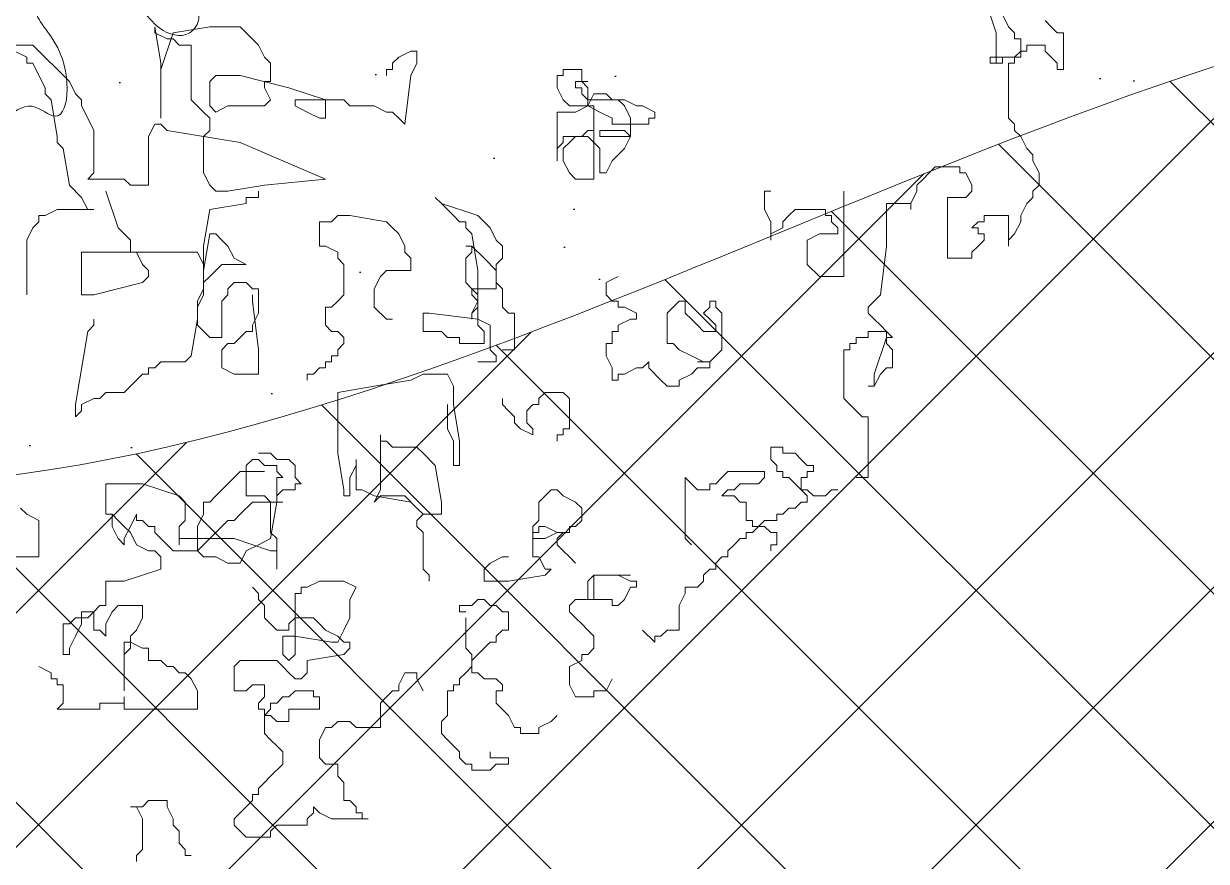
# Model space of a CAD drawing. Extents: x -95 to 325, y -1215 to -918.
# Drawn here: x 94.1 to 109.96, y -1091.14 to -1079.91 of the extents above; entities that cross this region are included whole.
import ezdxf

# ---------------------------------------------------------------- set-up
doc = ezdxf.new("R2010")
doc.units = 0
doc.layers.get('0').update_dxf_attribs({"linetype": 'CONTINUOUS'})
for name, color, linetype in [('尺寸标注', 7, 'CONTINUOUS'), ('福建茶', 76, 'CONTINUOUS'), ('马尼拉草', 80, 'CONTINUOUS')]:
    doc.layers.add(name, color=color, linetype=linetype)

# ---------------------------------------------------------------- blocks, each defined once
blk = doc.blocks.new('tulia')
at = {"color": 3, "lineweight": 0}
for p, q in [((200.592, 276.219), (200.592, 276.279)), ((200.055, 276.219), (200.114, 276.219)), ((200.114, 276.219), (200.114, 276.159)), ((200.114, 276.159), (200.174, 276.1)), ((200.532, 276.159), (200.592, 276.219)), ((200.532, 275.861), (200.532, 276.159)), ((199.278, 275.98), (199.278, 276.04)), ((199.278, 276.04), (199.517, 276.04)), ((199.517, 276.04), (199.577, 275.98)), ((200.174, 276.1), (200.174, 275.98)), ((198.92, 275.861), (198.92, 275.921)), ((198.92, 275.921), (199.218, 275.921)), ((199.218, 275.921), (199.278, 275.98)), ((199.577, 275.98), (199.637, 275.921)), ((199.637, 275.921), (199.637, 275.861)), ((200.174, 275.98), (200.234, 275.921)), ((200.234, 275.921), (200.234, 275.861)), ((198.382, 275.861), (198.323, 275.861)), ((198.323, 275.861), (198.681, 275.861)), ((198.382, 275.801), (198.382, 275.861)), ((198.442, 275.801), (198.382, 275.801)), ((198.442, 275.742), (198.442, 275.801)), ((198.681, 275.861), (198.8, 275.801)), ((198.8, 275.801), (198.86, 275.742)), ((198.86, 275.801), (198.92, 275.861)), ((198.86, 275.742), (198.86, 275.801)), ((199.577, 275.801), (199.517, 275.742)), ((199.637, 275.861), (199.577, 275.801)), ((200.234, 275.861), (200.293, 275.742)), ((200.592, 275.742), (200.532, 275.861)), ((198.502, 275.682), (198.442, 275.742)), ((198.562, 275.682), (198.502, 275.682)), ((198.562, 275.503), (198.562, 275.682)), ((199.517, 275.742), (199.457, 275.682)), ((199.457, 275.682), (199.457, 275.622)), ((200.293, 275.742), (200.293, 275.682)), ((200.293, 275.682), (200.473, 275.682)), ((200.473, 275.682), (200.532, 275.742)), ((200.532, 275.742), (200.652, 275.742)), ((200.652, 275.742), (200.592, 275.742)), ((199.398, 275.563), (199.338, 275.503)), ((199.457, 275.622), (199.398, 275.622)), ((199.398, 275.622), (199.398, 275.563)), ((198.621, 275.443), (198.562, 275.503)), ((199.338, 275.503), (199.278, 275.443)), ((197.128, 275.384), (197.068, 275.324)), ((197.307, 275.384), (197.128, 275.384)), ((197.307, 275.324), (197.307, 275.384)), ((198.621, 275.324), (198.621, 275.443)), ((199.278, 275.443), (199.159, 275.324)), ((197.068, 275.324), (196.949, 275.324)), ((196.949, 275.324), (196.949, 275.264)), ((196.949, 275.264), (197.128, 275.264)), ((197.128, 275.264), (197.128, 275.205)), ((197.367, 275.324), (197.307, 275.324)), ((197.427, 275.264), (197.367, 275.324)), ((197.427, 275.205), (197.427, 275.264)), ((198.741, 275.324), (198.621, 275.324)), ((198.8, 275.264), (198.741, 275.324)), ((198.8, 275.085), (198.8, 275.264)), ((199.159, 275.324), (199.159, 275.205)), ((197.487, 275.145), (197.427, 275.205)), ((197.546, 275.085), (197.487, 275.145)), ((199.159, 275.205), (199.218, 275.145)), ((199.218, 275.145), (199.278, 275.085)), ((196.65, 274.966), (196.65, 275.026)), ((196.65, 275.026), (196.83, 275.026)), ((196.83, 275.026), (196.83, 274.966)), ((197.606, 275.026), (197.546, 275.085)), ((197.606, 274.906), (197.606, 275.026)), ((198.741, 274.966), (198.8, 275.085)), ((199.278, 275.085), (199.338, 275.026)), ((199.338, 275.026), (199.338, 274.847)), ((196.471, 274.847), (196.531, 274.906)), ((196.531, 274.906), (196.65, 274.966)), ((196.83, 274.966), (196.889, 274.966)), ((196.889, 274.966), (196.949, 274.847)), ((197.546, 274.847), (197.606, 274.906)), ((198.203, 274.727), (198.203, 274.966)), ((198.203, 274.966), (198.442, 274.966)), ((198.442, 274.966), (198.502, 274.906)), ((198.502, 274.906), (198.621, 274.906)), ((198.621, 274.906), (198.681, 274.966)), ((198.681, 274.966), (198.741, 274.966)), ((199.099, 274.787), (199.099, 274.906)), ((199.099, 274.906), (199.218, 274.906)), ((199.218, 274.906), (199.278, 274.847)), ((196.949, 274.847), (197.068, 274.727)), ((197.546, 274.608), (197.546, 274.847)), ((198.8, 274.667), (198.8, 274.787)), ((198.8, 274.787), (199.099, 274.787)), ((199.338, 274.847), (199.278, 274.787)), ((199.278, 274.847), (199.338, 274.847)), ((199.278, 274.787), (199.278, 274.727)), ((199.338, 274.847), (199.338, 274.787)), ((199.338, 274.787), (199.398, 274.787)), ((199.398, 274.787), (199.398, 274.727)), ((200.712, 274.787), (199.995, 274.787)), ((199.995, 274.787), (199.995, 274.608)), ((200.712, 274.667), (200.712, 274.787)), ((201.368, 274.787), (200.95, 274.787)), ((200.95, 274.787), (200.95, 274.727)), ((201.309, 274.727), (201.368, 274.787)), ((196.113, 274.608), (196.113, 274.667)), ((196.113, 274.667), (196.292, 274.667)), ((196.292, 274.667), (196.352, 274.548)), ((197.068, 274.727), (197.068, 274.608)), ((198.084, 274.608), (198.143, 274.667)), ((198.143, 274.667), (198.203, 274.727)), ((198.86, 274.667), (198.8, 274.667)), ((198.86, 274.608), (198.86, 274.667)), ((199.099, 274.667), (199.039, 274.608)), ((199.159, 274.667), (199.099, 274.667)), ((199.218, 274.727), (199.159, 274.667)), ((199.278, 274.727), (199.218, 274.727)), ((199.398, 274.727), (199.338, 274.667)), ((199.338, 274.667), (199.338, 274.548)), ((200.95, 274.727), (200.712, 274.727)), ((200.712, 274.727), (200.712, 274.667)), ((201.309, 274.548), (201.309, 274.727)), ((195.934, 274.488), (195.993, 274.608)), ((195.993, 274.608), (196.113, 274.608)), ((196.352, 274.548), (196.352, 274.369)), ((197.068, 274.608), (197.009, 274.608)), ((197.009, 274.608), (197.009, 274.548)), ((197.009, 274.548), (197.068, 274.488)), ((197.427, 274.488), (197.427, 274.548)), ((197.427, 274.548), (197.487, 274.548)), ((197.487, 274.548), (197.487, 274.608)), ((197.487, 274.608), (197.546, 274.608)), ((197.785, 274.608), (197.845, 274.488)), ((197.964, 274.429), (198.024, 274.548)), ((198.024, 274.548), (198.024, 274.608)), ((198.024, 274.608), (198.084, 274.608)), ((199.039, 274.608), (198.86, 274.608)), ((199.338, 274.548), (199.457, 274.548)), ((199.457, 274.548), (199.517, 274.608)), ((199.517, 274.608), (199.637, 274.608)), ((199.637, 274.608), (199.637, 274.369)), ((199.995, 274.608), (200.055, 274.488)), ((200.712, 274.13), (200.712, 274.608)), ((200.712, 274.608), (200.712, 274.25)), ((201.368, 274.548), (201.309, 274.548)), ((201.368, 274.488), (201.368, 274.548)), ((197.068, 274.488), (197.188, 274.488)), ((197.188, 274.488), (197.248, 274.429)), ((197.248, 274.429), (197.307, 274.429)), ((197.307, 274.429), (197.307, 274.25)), ((197.307, 274.369), (197.367, 274.429)), ((197.367, 274.429), (197.427, 274.488)), ((197.845, 274.488), (197.845, 274.429)), ((197.845, 274.429), (197.964, 274.429)), ((198.98, 274.488), (198.92, 274.429)), ((198.92, 274.429), (198.92, 274.309)), ((199.039, 274.488), (198.98, 274.488)), ((199.099, 274.429), (199.039, 274.488)), ((199.159, 274.369), (199.099, 274.429)), ((200.055, 274.488), (200.114, 274.429)), ((200.114, 274.429), (200.174, 274.429)), ((200.174, 274.429), (200.234, 274.369)), ((201.428, 274.488), (201.368, 274.488)), ((201.428, 274.429), (201.428, 274.488)), ((201.548, 274.369), (201.428, 274.429)), ((196.352, 274.369), (196.232, 274.309)), ((196.232, 274.309), (196.232, 274.25)), ((197.248, 274.25), (197.307, 274.309)), ((197.307, 274.309), (197.307, 274.369)), ((198.92, 274.309), (198.562, 274.25)), ((199.039, 274.25), (199.099, 274.309)), ((199.099, 274.309), (199.159, 274.25)), ((199.218, 274.309), (199.159, 274.369)), ((199.577, 274.309), (199.218, 274.309)), ((199.637, 274.369), (199.577, 274.309)), ((200.234, 274.369), (200.293, 274.369)), ((200.293, 274.369), (200.353, 274.309)), ((200.353, 274.309), (200.473, 274.309)), ((200.473, 274.309), (200.473, 274.19)), ((196.173, 274.25), (196.113, 274.19)), ((196.113, 274.19), (196.113, 274.071)), ((196.232, 274.25), (196.173, 274.25)), ((197.128, 274.13), (197.188, 274.19)), ((197.188, 274.19), (197.248, 274.25)), ((197.307, 274.25), (197.367, 274.19)), ((197.367, 274.19), (197.367, 273.892)), ((198.562, 274.25), (198.502, 274.19)), ((198.502, 274.19), (198.502, 274.13)), ((199.039, 273.892), (199.039, 274.25)), ((199.159, 274.25), (199.159, 274.071)), ((200.473, 274.19), (200.532, 274.19)), ((200.532, 274.19), (200.652, 274.13)), ((200.712, 274.25), (200.652, 274.19)), ((200.652, 274.19), (200.652, 274.071)), ((201.189, 274.071), (201.249, 274.19)), ((201.249, 274.19), (201.249, 274.25)), ((201.249, 274.25), (201.309, 274.25)), ((201.309, 274.25), (201.309, 273.951)), ((195.396, 274.011), (195.456, 274.071)), ((195.456, 274.071), (195.516, 274.071)), ((195.516, 274.071), (195.516, 274.13)), ((195.516, 274.13), (195.635, 274.011)), ((196.113, 274.071), (196.173, 274.011)), ((197.009, 274.011), (197.068, 274.071)), ((197.068, 274.071), (197.068, 274.13)), ((197.068, 274.13), (197.128, 274.13)), ((198.502, 274.13), (198.562, 274.13)), ((198.562, 274.13), (198.621, 274.071)), ((198.621, 274.13), (198.562, 274.011)), ((198.681, 274.13), (198.621, 274.13)), ((198.621, 274.071), (198.741, 274.011)), ((199.039, 274.071), (198.681, 274.13)), ((199.159, 274.071), (199.039, 274.071)), ((200.652, 274.071), (200.592, 274.011)), ((200.652, 274.13), (200.712, 274.13)), ((200.891, 273.951), (200.891, 274.071)), ((200.891, 274.071), (200.95, 274.011)), ((201.13, 273.951), (201.189, 274.071)), ((195.277, 273.772), (195.277, 274.011)), ((195.277, 274.011), (195.396, 274.011)), ((196.173, 274.011), (196.232, 273.951)), ((196.232, 273.951), (196.292, 273.892)), ((196.949, 273.832), (196.949, 274.011)), ((196.949, 274.011), (197.009, 274.011)), ((198.562, 274.011), (198.502, 273.892)), ((198.741, 274.011), (198.8, 273.951)), ((198.8, 273.951), (198.86, 273.892)), ((199.039, 273.892), (199.099, 273.951)), ((199.099, 273.951), (199.099, 274.011)), ((199.099, 274.011), (199.218, 274.011)), ((199.218, 274.011), (199.338, 273.892)), ((200.592, 274.011), (200.532, 273.892)), ((200.831, 273.832), (200.891, 273.951)), ((200.95, 274.011), (201.01, 274.011)), ((201.01, 274.011), (201.01, 273.832)), ((201.13, 273.832), (201.13, 273.951)), ((201.249, 273.951), (201.189, 273.892)), ((201.309, 273.951), (201.249, 273.951)), ((196.292, 273.892), (196.352, 273.832)), ((196.352, 273.832), (196.352, 273.772)), ((197.009, 273.832), (196.949, 273.832)), ((197.068, 273.772), (197.009, 273.832)), ((197.367, 273.832), (197.427, 273.832)), ((197.427, 273.832), (197.427, 273.772)), ((198.502, 273.892), (198.502, 273.713)), ((198.86, 273.892), (199.039, 273.892)), ((199.039, 273.653), (199.039, 273.892)), ((199.338, 273.892), (199.338, 273.772)), ((200.532, 273.892), (200.532, 273.772)), ((200.771, 273.772), (200.831, 273.832)), ((201.01, 273.832), (200.95, 273.772)), ((201.07, 273.892), (201.01, 273.832)), ((201.01, 273.832), (201.13, 273.832)), ((201.189, 273.892), (201.07, 273.892)), ((195.217, 273.653), (195.277, 273.772)), ((195.814, 273.713), (195.755, 273.593)), ((195.874, 273.772), (195.814, 273.713)), ((195.934, 273.772), (195.874, 273.772)), ((195.934, 273.713), (195.934, 273.772)), ((196.292, 273.713), (195.934, 273.713)), ((196.113, 273.474), (196.113, 273.713)), ((196.113, 273.713), (196.173, 273.713)), ((196.173, 273.713), (196.173, 273.534)), ((196.352, 273.772), (196.292, 273.713)), ((197.128, 273.772), (197.068, 273.772)), ((197.188, 273.713), (197.128, 273.772)), ((197.248, 273.713), (197.188, 273.713)), ((197.307, 273.772), (197.248, 273.713)), ((197.427, 273.772), (197.307, 273.772)), ((198.502, 273.713), (198.442, 273.593)), ((199.338, 273.772), (199.398, 273.713)), ((199.398, 273.713), (199.398, 273.653)), ((200.532, 273.772), (200.771, 273.772)), ((200.95, 273.772), (200.891, 273.772)), ((200.891, 273.772), (200.891, 273.534)), ((195.038, 273.534), (195.098, 273.593)), ((195.098, 273.593), (195.217, 273.593)), ((195.217, 273.593), (195.217, 273.653)), ((195.755, 273.593), (195.695, 273.593)), ((195.695, 273.593), (195.695, 273.534)), ((198.442, 273.593), (198.562, 273.534)), ((198.8, 273.534), (198.92, 273.593)), ((198.92, 273.593), (198.98, 273.593)), ((198.98, 273.593), (198.98, 273.653)), ((198.98, 273.653), (199.039, 273.653)), ((199.398, 273.653), (199.457, 273.593)), ((195.038, 273.474), (195.038, 273.534)), ((195.695, 273.534), (195.755, 273.534)), ((195.755, 273.534), (195.874, 273.474)), ((196.173, 273.534), (196.113, 273.474)), ((196.591, 273.474), (196.949, 273.534)), ((196.949, 273.534), (197.188, 273.534)), ((197.188, 273.534), (197.188, 273.414)), ((197.725, 273.534), (197.725, 273.474)), ((198.562, 273.534), (198.8, 273.534)), ((200.712, 273.534), (200.353, 273.414)), ((200.891, 273.534), (200.712, 273.534)), ((194.919, 273.355), (194.919, 273.414)), ((194.919, 273.414), (194.978, 273.414)), ((194.978, 273.414), (195.038, 273.474)), ((196.113, 273.474), (195.755, 273.474)), ((195.874, 273.474), (196.113, 273.474)), ((196.531, 273.414), (196.591, 273.474)), ((196.591, 273.414), (196.531, 273.414)), ((196.65, 273.295), (196.591, 273.414)), ((197.188, 273.414), (197.128, 273.355)), ((197.725, 273.474), (197.785, 273.414)), ((197.785, 273.414), (197.785, 273.056)), ((199.218, 273.235), (199.218, 273.414)), ((199.218, 273.414), (199.218, 273.116)), ((200.353, 273.414), (200.353, 273.295)), ((194.799, 273.235), (194.799, 273.295)), ((194.799, 273.295), (194.859, 273.295)), ((194.859, 273.295), (194.919, 273.355)), ((196.292, 273.355), (196.352, 273.295)), ((196.352, 273.295), (196.412, 273.235)), ((196.71, 273.295), (196.65, 273.295)), ((196.71, 273.056), (196.71, 273.295)), ((197.009, 273.295), (196.949, 273.295)), ((197.128, 273.355), (197.009, 273.295)), ((199.577, 273.355), (199.517, 273.235)), ((199.696, 273.355), (199.577, 273.355)), ((199.816, 273.295), (199.696, 273.355)), ((199.935, 273.295), (199.816, 273.295)), ((199.995, 273.235), (199.935, 273.295)), ((200.353, 273.295), (200.413, 273.235)), ((202.264, 273.295), (201.548, 273.295)), ((201.548, 273.295), (201.548, 272.937)), ((194.381, 273.176), (194.321, 273.176)), ((194.321, 273.176), (194.321, 273.056)), ((194.381, 273.235), (194.381, 273.176)), ((194.68, 273.116), (194.739, 273.176)), ((194.739, 273.176), (194.799, 273.235)), ((195.217, 273.116), (195.157, 273.176)), ((196.412, 273.235), (196.471, 273.176)), ((196.471, 273.176), (196.471, 273.116)), ((199.278, 273.235), (199.218, 273.235)), ((199.637, 273.116), (199.278, 273.235)), ((199.398, 273.176), (199.278, 273.116)), ((199.517, 273.235), (199.398, 273.176)), ((199.875, 273.116), (199.935, 273.176)), ((199.935, 273.176), (199.995, 273.235)), ((199.995, 272.997), (199.995, 273.235)), ((199.995, 273.235), (200.234, 273.235)), ((200.174, 272.997), (200.174, 273.176)), ((200.174, 273.176), (200.174, 273.116)), ((200.234, 273.235), (200.293, 273.176)), ((200.293, 273.176), (200.353, 273.116)), ((200.413, 273.235), (200.473, 273.235)), ((200.473, 273.235), (200.592, 273.176)), ((200.592, 273.176), (200.652, 273.056)), ((200.712, 273.116), (200.712, 273.176)), ((200.712, 273.176), (200.771, 273.116)), ((194.321, 273.056), (194.381, 273.056)), ((194.381, 273.056), (194.441, 272.997)), ((194.5, 272.997), (194.56, 273.056)), ((194.56, 273.056), (194.62, 273.056)), ((194.62, 273.056), (194.62, 273.116)), ((194.62, 273.116), (194.68, 273.116)), ((195.217, 272.519), (195.217, 273.116)), ((196.412, 273.056), (196.352, 273.056)), ((196.352, 273.056), (196.352, 272.997)), ((196.471, 273.116), (196.412, 273.056)), ((196.471, 273.056), (196.412, 273.056)), ((196.412, 273.056), (196.471, 273.056)), ((196.591, 273.116), (196.471, 273.056)), ((196.471, 273.056), (196.591, 272.997)), ((196.71, 273.116), (196.591, 273.116)), ((196.65, 272.997), (196.65, 273.056)), ((196.65, 273.056), (196.71, 273.056)), ((196.71, 272.997), (196.71, 273.116)), ((197.785, 273.056), (197.845, 272.997)), ((199.218, 273.116), (199.278, 273.056)), ((199.278, 273.116), (199.218, 272.758)), ((199.278, 273.056), (199.278, 272.758)), ((200.174, 273.116), (199.637, 273.116)), ((199.756, 272.997), (199.816, 273.056)), ((199.816, 273.056), (199.875, 273.116)), ((200.353, 273.116), (200.413, 273.056)), ((200.413, 273.056), (200.413, 272.997)), ((200.652, 272.997), (200.712, 273.116)), ((200.652, 273.056), (200.712, 272.997)), ((200.771, 273.116), (200.831, 272.997)), ((194.321, 272.877), (194.321, 272.937)), ((194.321, 272.937), (194.441, 272.937)), ((194.441, 272.937), (194.5, 272.997)), ((194.441, 272.997), (194.56, 272.997)), ((194.56, 272.997), (194.56, 272.937)), ((194.56, 272.937), (194.62, 272.937)), ((194.62, 272.937), (194.62, 272.758)), ((196.292, 272.997), (196.232, 272.937)), ((196.232, 272.937), (196.232, 272.818)), ((196.352, 272.997), (196.292, 272.997)), ((196.591, 272.997), (196.65, 272.997)), ((196.65, 272.937), (196.71, 272.997)), ((196.65, 272.758), (196.65, 272.937)), ((197.845, 272.937), (197.785, 272.877)), ((197.845, 272.997), (197.845, 272.937)), ((199.577, 272.877), (199.637, 272.937)), ((199.637, 272.937), (199.696, 272.937)), ((199.696, 272.937), (199.756, 272.997)), ((199.935, 272.877), (199.995, 272.997)), ((200.114, 272.937), (200.174, 272.997)), ((200.114, 272.758), (200.114, 272.937)), ((200.413, 272.997), (200.473, 272.997)), ((200.473, 272.997), (200.532, 272.937)), ((200.532, 272.937), (200.592, 272.937)), ((200.592, 272.877), (200.652, 272.997)), ((200.592, 272.937), (200.592, 272.877)), ((200.712, 272.997), (200.771, 272.937)), ((200.771, 272.937), (200.831, 272.877)), ((200.831, 272.997), (200.831, 272.877)), ((201.548, 272.937), (201.667, 272.877)), ((194.082, 272.758), (194.142, 272.818)), ((194.142, 272.818), (194.202, 272.818)), ((194.202, 272.818), (194.262, 272.877)), ((194.262, 272.877), (194.321, 272.877)), ((196.232, 272.818), (196.292, 272.758)), ((197.785, 272.877), (197.606, 272.877)), ((197.606, 272.877), (197.606, 272.758)), ((197.845, 272.818), (197.785, 272.877)), ((197.785, 272.877), (197.845, 272.818)), ((197.964, 272.698), (197.845, 272.818)), ((197.845, 272.818), (197.905, 272.758)), ((199.457, 272.758), (199.577, 272.877)), ((199.935, 272.758), (199.935, 272.877)), ((200.831, 272.877), (200.891, 272.877)), ((200.891, 272.877), (200.891, 272.579)), ((201.667, 272.877), (201.727, 272.818)), ((193.784, 272.638), (193.844, 272.698)), ((193.844, 272.698), (193.963, 272.698)), ((193.963, 272.698), (194.023, 272.638)), ((194.023, 272.698), (194.023, 272.758)), ((194.023, 272.758), (194.082, 272.758)), ((194.082, 272.638), (194.023, 272.698)), ((194.62, 272.758), (194.68, 272.758)), ((194.68, 272.758), (194.739, 272.698)), ((194.739, 272.698), (194.859, 272.698)), ((194.859, 272.698), (194.799, 272.638)), ((196.292, 272.758), (196.412, 272.698)), ((196.412, 272.698), (196.471, 272.638)), ((196.531, 272.638), (196.591, 272.698)), ((196.591, 272.698), (196.65, 272.758)), ((197.606, 272.758), (197.666, 272.4)), ((197.905, 272.758), (198.263, 272.698)), ((198.203, 272.698), (197.964, 272.698)), ((198.203, 272.638), (198.263, 272.758)), ((198.263, 272.758), (198.203, 272.698)), ((198.263, 272.698), (198.382, 272.638)), ((198.502, 272.519), (198.502, 272.698)), ((198.502, 272.698), (198.562, 272.698)), ((198.562, 272.698), (198.562, 272.638)), ((199.218, 272.758), (199.159, 272.758)), ((199.159, 272.758), (199.457, 272.758)), ((199.218, 272.698), (199.159, 272.638)), ((199.218, 272.519), (199.218, 272.758)), ((199.218, 272.758), (199.218, 272.698)), ((199.278, 272.758), (199.338, 272.698)), ((199.338, 272.698), (199.517, 272.698)), ((199.517, 272.698), (199.517, 272.4)), ((199.696, 272.579), (199.816, 272.698)), ((199.816, 272.698), (199.875, 272.758)), ((199.875, 272.758), (199.935, 272.758)), ((200.174, 272.698), (200.114, 272.758)), ((200.532, 272.579), (200.174, 272.698)), ((193.724, 272.638), (193.784, 272.638)), ((194.023, 272.638), (194.082, 272.638)), ((194.082, 272.638), (194.082, 272.519)), ((194.142, 272.579), (194.082, 272.638)), ((194.202, 272.519), (194.142, 272.579)), ((194.5, 272.579), (194.441, 272.519)), ((194.68, 272.579), (194.5, 272.579)), ((194.739, 272.638), (194.68, 272.579)), ((194.799, 272.638), (194.739, 272.638)), ((194.859, 272.519), (194.919, 272.579)), ((194.919, 272.579), (194.978, 272.579)), ((194.978, 272.579), (194.978, 272.638)), ((194.978, 272.638), (195.098, 272.638)), ((195.098, 272.638), (195.157, 272.579)), ((195.157, 272.579), (195.217, 272.519)), ((196.471, 272.638), (196.531, 272.638)), ((198.203, 272.101), (198.203, 272.638)), ((198.382, 272.638), (198.442, 272.638)), ((198.442, 272.638), (198.442, 272.34)), ((198.562, 272.638), (198.621, 272.28)), ((199.039, 272.579), (198.98, 272.579)), ((198.98, 272.579), (199.039, 272.519)), ((199.159, 272.638), (199.039, 272.638)), ((199.039, 272.638), (199.039, 272.579)), ((199.577, 272.459), (199.696, 272.579)), ((200.891, 272.579), (200.532, 272.579)), ((193.545, 272.519), (193.425, 272.519)), ((193.425, 272.519), (193.425, 271.922)), ((194.023, 272.459), (193.963, 272.459)), ((193.963, 272.459), (193.963, 272.4)), ((194.082, 272.519), (194.023, 272.519)), ((194.023, 272.519), (194.023, 272.459)), ((194.262, 272.519), (194.202, 272.519)), ((194.262, 272.459), (194.262, 272.519)), ((194.321, 272.459), (194.262, 272.459)), ((194.321, 272.4), (194.321, 272.459)), ((194.441, 272.519), (194.441, 272.459)), ((194.441, 272.459), (194.799, 272.459)), ((194.799, 272.459), (194.859, 272.519)), ((198.442, 272.4), (198.502, 272.519)), ((199.039, 272.519), (199.039, 272.4)), ((199.218, 272.459), (199.159, 272.519)), ((199.159, 272.519), (199.218, 272.519)), ((199.218, 272.4), (199.218, 272.459)), ((199.338, 272.459), (199.577, 272.459)), ((193.963, 272.4), (194.023, 272.4)), ((194.023, 272.4), (194.082, 272.34)), ((194.082, 272.34), (194.142, 272.28)), ((194.381, 272.34), (194.321, 272.4)), ((194.381, 272.221), (194.381, 272.34)), ((197.427, 272.161), (197.427, 272.4)), ((197.427, 272.4), (197.487, 272.4)), ((197.487, 272.4), (197.487, 272.161)), ((197.666, 272.4), (197.785, 272.28)), ((198.442, 272.34), (198.442, 272.4)), ((199.039, 272.4), (199.099, 272.34)), ((199.099, 272.34), (199.218, 272.34)), ((199.338, 272.4), (199.218, 272.4)), ((199.218, 272.34), (199.278, 272.28)), ((199.398, 272.34), (199.338, 272.4)), ((199.457, 272.34), (199.398, 272.34)), ((199.517, 272.4), (199.457, 272.34)), ((194.142, 272.28), (194.262, 272.28)), ((194.262, 272.28), (194.262, 272.221)), ((194.262, 272.221), (194.381, 272.221)), ((197.785, 272.28), (197.845, 272.221)), ((197.845, 272.221), (198.084, 272.221)), ((198.084, 272.221), (198.143, 272.161)), ((198.621, 272.28), (198.621, 271.684)), ((199.278, 272.28), (199.398, 272.28)), ((196.471, 272.101), (196.412, 272.101)), ((196.412, 272.101), (196.412, 272.042)), ((196.471, 272.161), (196.471, 272.101)), ((196.71, 272.042), (196.71, 272.101)), ((196.71, 272.101), (196.83, 272.042)), ((197.487, 271.803), (197.427, 272.161)), ((197.487, 272.161), (197.546, 272.042)), ((198.143, 272.161), (198.203, 272.161)), ((198.203, 272.161), (198.203, 272.101)), ((196.412, 272.042), (196.352, 272.042)), ((196.352, 272.042), (196.352, 271.743)), ((196.77, 271.982), (196.71, 272.042)), ((196.77, 271.863), (196.77, 271.982)), ((196.83, 272.042), (196.889, 271.982)), ((196.889, 271.982), (196.889, 271.922)), ((197.546, 272.042), (197.546, 271.803)), ((193.425, 271.922), (193.485, 271.922)), ((193.485, 271.922), (193.545, 271.863)), ((193.545, 271.863), (193.605, 271.803)), ((196.71, 271.803), (196.77, 271.863)), ((196.889, 271.922), (196.949, 271.863)), ((196.949, 271.863), (197.009, 271.803)), ((201.13, 271.863), (201.189, 271.922)), ((201.13, 271.803), (201.13, 271.863)), ((201.189, 271.922), (201.189, 271.803)), ((193.605, 271.803), (193.664, 271.743)), ((193.664, 271.743), (193.664, 271.266)), ((196.352, 271.743), (196.412, 271.684)), ((196.591, 271.684), (196.65, 271.743)), ((196.65, 271.743), (196.65, 271.803)), ((196.65, 271.803), (196.71, 271.803)), ((197.009, 271.803), (197.009, 271.743)), ((197.487, 271.624), (197.487, 271.803)), ((200.891, 271.684), (200.95, 271.743)), ((200.95, 271.743), (201.01, 271.743)), ((201.01, 271.743), (201.13, 271.803)), ((201.189, 271.803), (201.07, 271.087)), ((193.366, 271.624), (193.306, 271.505)), ((193.366, 271.505), (193.366, 271.624)), ((193.366, 271.624), (193.425, 271.624)), ((193.425, 271.624), (193.366, 271.624)), ((195.277, 271.564), (195.277, 271.624)), ((195.277, 271.624), (195.396, 271.624)), ((195.396, 271.624), (195.456, 271.564)), ((196.412, 271.684), (196.591, 271.684)), ((197.546, 271.505), (197.487, 271.624)), ((198.263, 271.624), (197.905, 271.564)), ((198.621, 271.684), (198.263, 271.624)), ((200.532, 271.505), (200.652, 271.624)), ((200.652, 271.624), (200.712, 271.684)), ((200.712, 271.684), (200.891, 271.684)), ((195.157, 271.505), (195.277, 271.564)), ((195.456, 271.564), (195.575, 271.445)), ((195.874, 271.505), (195.874, 271.564)), ((195.874, 271.564), (195.934, 271.564)), ((195.934, 271.564), (195.934, 271.445)), ((197.905, 271.564), (197.785, 271.505)), ((198.92, 271.564), (198.92, 271.505)), ((193.246, 271.445), (193.187, 271.445)), ((193.187, 271.445), (193.187, 271.266)), ((193.246, 271.147), (193.366, 271.505)), ((193.306, 271.505), (193.246, 271.445)), ((194.978, 271.385), (194.978, 271.445)), ((194.978, 271.445), (195.098, 271.445)), ((195.098, 271.445), (195.157, 271.505)), ((195.575, 271.445), (195.575, 271.385)), ((195.575, 271.385), (195.635, 271.445)), ((195.635, 271.445), (195.695, 271.445)), ((195.695, 271.445), (195.814, 271.505)), ((195.814, 271.505), (195.874, 271.505)), ((195.934, 271.445), (195.993, 271.326)), ((197.785, 271.505), (197.546, 271.505)), ((198.8, 271.445), (198.741, 271.445)), ((198.741, 271.445), (198.741, 271.385)), ((198.86, 271.505), (198.8, 271.445)), ((198.92, 271.505), (198.86, 271.505)), ((199.398, 271.266), (199.398, 271.505)), ((199.398, 271.505), (199.637, 271.505)), ((199.637, 271.505), (199.756, 271.445)), ((199.756, 271.445), (199.756, 271.266)), ((200.353, 271.385), (200.413, 271.445)), ((200.413, 271.445), (200.473, 271.445)), ((200.473, 271.445), (200.473, 271.505)), ((200.473, 271.505), (200.532, 271.505)), ((194.919, 271.326), (194.859, 271.266)), ((194.978, 271.385), (194.919, 271.326)), ((195.098, 271.385), (194.978, 271.385)), ((195.038, 271.385), (194.978, 271.385)), ((195.157, 271.326), (195.038, 271.385)), ((195.277, 271.266), (195.157, 271.326)), ((195.993, 271.326), (195.993, 271.206)), ((197.248, 271.385), (197.068, 271.385)), ((197.068, 271.385), (197.068, 271.326)), ((197.068, 271.326), (197.128, 271.266)), ((198.681, 271.326), (198.621, 271.326)), ((198.621, 271.326), (198.621, 271.266)), ((198.741, 271.385), (198.681, 271.385)), ((198.681, 271.385), (198.681, 271.326)), ((199.995, 270.968), (200.055, 271.326)), ((200.055, 271.326), (200.114, 271.385)), ((200.114, 271.385), (200.353, 271.385)), ((193.187, 271.266), (193.246, 271.206)), ((193.246, 271.206), (193.246, 271.087)), ((193.605, 271.206), (193.545, 271.206)), ((193.545, 271.206), (193.545, 271.147)), ((193.664, 271.266), (193.605, 271.266)), ((193.605, 271.266), (193.605, 271.206)), ((194.859, 271.266), (194.859, 270.908)), ((195.337, 271.206), (195.277, 271.266)), ((195.396, 271.206), (195.337, 271.206)), ((195.396, 270.908), (195.396, 271.206)), ((195.993, 271.206), (195.934, 271.206)), ((195.934, 271.206), (195.934, 271.087)), ((196.889, 270.908), (196.889, 271.266)), ((196.889, 271.266), (197.009, 271.266)), ((197.128, 271.266), (197.128, 271.027)), ((197.427, 271.206), (197.188, 271.206)), ((197.188, 271.206), (197.188, 271.087)), ((197.427, 271.147), (197.427, 271.206)), ((198.621, 271.266), (198.562, 271.206)), ((198.562, 271.206), (198.562, 271.147)), ((199.457, 270.789), (199.398, 271.266)), ((199.637, 271.206), (199.577, 271.147)), ((199.696, 271.206), (199.637, 271.206)), ((199.756, 271.266), (199.696, 271.206)), ((193.246, 271.087), (193.187, 271.147)), ((193.187, 271.147), (193.246, 271.147)), ((193.425, 271.087), (193.246, 271.087)), ((193.246, 271.087), (193.306, 271.027)), ((193.545, 271.147), (193.425, 271.147)), ((193.425, 271.147), (193.425, 271.087)), ((194.919, 271.027), (194.919, 271.087)), ((194.919, 271.087), (195.038, 271.087)), ((195.038, 271.087), (195.098, 271.027)), ((195.934, 271.087), (195.874, 271.087)), ((195.874, 271.087), (195.874, 271.027)), ((197.188, 271.087), (197.248, 271.027)), ((197.546, 271.147), (197.427, 271.147)), ((197.606, 271.087), (197.546, 271.147)), ((197.785, 271.087), (197.606, 271.087)), ((197.785, 270.908), (197.785, 271.087)), ((198.562, 271.147), (198.621, 271.087)), ((198.621, 271.087), (198.681, 271.087)), ((198.681, 271.087), (198.741, 271.027)), ((199.517, 271.087), (199.457, 271.087)), ((199.457, 271.087), (199.457, 271.027)), ((199.577, 271.147), (199.517, 271.087)), ((199.756, 270.789), (199.756, 271.147)), ((199.756, 271.147), (199.875, 271.147)), ((199.875, 271.147), (199.995, 271.027)), ((201.07, 271.087), (201.01, 271.027)), ((193.306, 271.027), (193.366, 270.968)), ((193.366, 270.968), (193.425, 270.908)), ((194.978, 270.968), (194.919, 271.027)), ((195.038, 270.908), (194.978, 270.968)), ((195.098, 271.027), (195.157, 270.968)), ((195.157, 270.968), (195.217, 270.908)), ((195.755, 270.968), (195.695, 270.968)), ((195.695, 270.968), (195.695, 270.908)), ((195.874, 271.027), (195.755, 270.968)), ((197.128, 271.027), (197.248, 270.968)), ((197.248, 271.027), (197.248, 270.789)), ((197.248, 270.968), (197.725, 270.908)), ((197.307, 270.908), (197.307, 270.968)), ((197.307, 270.968), (197.307, 270.908)), ((198.143, 270.968), (198.084, 270.968)), ((198.263, 270.848), (198.143, 270.968)), ((198.741, 271.027), (198.741, 270.848)), ((199.457, 271.027), (199.398, 270.908)), ((199.995, 271.027), (199.995, 270.789)), ((199.995, 270.848), (199.995, 270.968)), ((201.01, 271.027), (201.01, 270.968)), ((193.425, 270.848), (193.366, 270.789)), ((193.425, 270.908), (193.425, 270.848)), ((194.859, 270.908), (194.919, 270.848)), ((194.919, 270.848), (194.919, 270.789)), ((194.978, 270.848), (195.038, 270.908)), ((194.978, 270.789), (194.978, 270.848)), ((195.217, 270.908), (195.217, 270.789)), ((195.277, 270.789), (195.337, 270.848)), ((195.337, 270.848), (195.396, 270.908)), ((195.695, 270.908), (195.814, 270.848)), ((195.814, 270.848), (195.874, 270.848)), ((195.874, 270.848), (195.874, 270.789)), ((196.949, 270.908), (196.889, 270.908)), ((197.009, 270.848), (196.949, 270.908)), ((197.009, 270.669), (197.009, 270.848)), ((197.248, 270.848), (197.307, 270.908)), ((197.307, 270.908), (197.248, 270.789)), ((197.248, 270.49), (197.248, 270.848)), ((197.725, 270.908), (197.785, 270.908)), ((198.263, 270.669), (198.263, 270.848)), ((198.681, 270.848), (198.621, 270.789)), ((198.741, 270.848), (198.681, 270.848)), ((199.398, 270.908), (199.398, 270.669)), ((199.935, 270.729), (199.995, 270.848)), ((193.306, 270.729), (193.246, 270.251)), ((193.366, 270.789), (193.306, 270.729)), ((194.919, 270.789), (194.978, 270.789)), ((195.217, 270.789), (195.277, 270.789)), ((195.874, 270.789), (195.934, 270.789)), ((195.934, 270.789), (195.993, 270.729)), ((195.993, 270.729), (195.993, 270.609)), ((197.248, 270.789), (197.307, 270.729)), ((197.248, 270.789), (197.248, 270.729)), ((197.248, 270.729), (197.307, 270.669)), ((197.307, 270.729), (197.307, 270.669)), ((198.621, 270.789), (198.562, 270.729)), ((198.562, 270.729), (198.562, 270.43)), ((199.457, 270.729), (199.457, 270.789)), ((199.696, 270.729), (199.756, 270.789)), ((199.696, 270.669), (199.696, 270.729)), ((199.995, 270.789), (199.935, 270.669)), ((199.935, 270.43), (199.935, 270.729)), ((200.532, 270.609), (201.01, 270.729)), ((201.01, 270.729), (201.13, 270.729)), ((201.13, 270.729), (201.13, 270.311)), ((201.667, 270.729), (201.667, 270.192)), ((195.993, 270.609), (195.874, 270.55)), ((197.068, 270.609), (197.009, 270.669)), ((197.307, 270.669), (197.068, 270.669)), ((197.068, 270.669), (197.068, 270.43)), ((197.068, 270.49), (197.068, 270.609)), ((197.307, 270.669), (197.367, 270.609)), ((197.367, 270.609), (197.367, 270.371)), ((198.203, 270.55), (198.263, 270.669)), ((199.398, 270.669), (199.457, 270.669)), ((199.457, 270.669), (199.517, 270.609)), ((199.517, 270.609), (199.637, 270.609)), ((199.637, 270.609), (199.696, 270.669)), ((199.935, 270.609), (199.875, 270.55)), ((199.935, 270.669), (199.935, 270.609)), ((199.935, 270.609), (199.935, 270.251)), ((199.935, 270.49), (199.935, 270.609)), ((200.473, 270.55), (200.532, 270.609)), ((193.664, 269.714), (193.664, 270.55)), ((193.664, 270.55), (193.903, 270.55)), ((193.903, 270.55), (194.023, 270.43)), ((197.188, 270.371), (197.068, 270.49)), ((197.307, 270.132), (197.248, 270.49)), ((197.905, 270.371), (197.905, 270.49)), ((197.905, 270.49), (198.143, 270.49)), ((198.143, 270.49), (198.203, 270.55)), ((199.816, 270.49), (199.756, 270.43)), ((199.875, 270.55), (199.816, 270.49)), ((199.875, 270.132), (199.935, 270.49)), ((200.473, 270.49), (200.473, 270.55)), ((200.532, 270.43), (200.473, 270.49)), ((192.41, 270.371), (192.41, 270.311)), ((192.649, 270.371), (192.41, 270.371)), ((192.649, 269.774), (192.649, 270.371)), ((194.023, 270.43), (194.023, 270.192)), ((197.068, 270.43), (197.009, 270.371)), ((197.009, 270.371), (197.009, 270.251)), ((197.307, 270.251), (197.188, 270.371)), ((197.367, 270.371), (197.307, 270.311)), ((197.964, 270.311), (197.905, 270.371)), ((198.562, 270.43), (198.621, 270.371)), ((198.621, 270.371), (198.621, 270.311)), ((199.756, 270.43), (199.517, 270.43)), ((199.517, 270.43), (199.637, 270.371)), ((199.637, 270.371), (199.696, 270.251)), ((199.995, 270.311), (199.935, 270.43)), ((200.592, 270.311), (200.532, 270.43)), ((192.052, 269.953), (192.052, 270.251)), ((192.052, 270.251), (192.052, 270.192)), ((192.35, 270.251), (192.291, 270.192)), ((192.41, 270.311), (192.35, 270.251)), ((193.246, 270.251), (193.246, 269.834)), ((197.009, 270.251), (197.068, 270.192)), ((197.307, 270.311), (197.307, 270.251)), ((197.307, 270.251), (197.367, 270.251)), ((197.367, 270.251), (197.307, 270.251)), ((197.964, 270.251), (197.964, 270.311)), ((198.024, 270.132), (197.964, 270.251)), ((198.621, 270.311), (198.741, 270.251)), ((198.741, 270.251), (198.8, 270.251)), ((198.8, 270.251), (198.8, 270.013)), ((199.696, 270.251), (199.756, 270.192)), ((199.935, 270.251), (199.875, 269.893)), ((201.13, 270.311), (199.995, 270.311)), ((200.652, 270.311), (200.592, 270.311)), ((200.652, 270.192), (200.652, 270.311)), ((191.992, 270.132), (191.932, 270.013)), ((192.052, 270.192), (191.992, 270.132)), ((192.291, 270.192), (192.291, 270.132)), ((192.291, 270.132), (192.35, 270.132)), ((192.35, 270.132), (192.35, 270.072)), ((193.903, 270.132), (193.724, 270.132)), ((193.724, 270.132), (193.724, 270.072)), ((194.023, 270.192), (193.903, 270.132)), ((194.262, 270.072), (194.381, 270.132)), ((194.381, 270.132), (194.381, 270.192)), ((194.381, 270.192), (194.381, 270.013)), ((197.068, 270.192), (197.128, 270.072)), ((197.367, 270.072), (197.307, 270.132)), ((198.084, 270.072), (198.024, 270.132)), ((199.756, 270.192), (199.816, 270.132)), ((199.816, 270.132), (199.875, 270.132)), ((200.771, 270.072), (200.652, 270.192)), ((201.667, 270.192), (201.607, 270.072)), ((191.932, 270.013), (191.932, 269.953)), ((192.35, 270.013), (192.291, 270.013)), ((192.291, 270.013), (192.291, 269.953)), ((192.35, 270.072), (192.41, 270.072)), ((192.41, 270.072), (192.35, 270.013)), ((193.724, 270.072), (193.784, 270.013)), ((193.784, 270.013), (193.784, 269.953)), ((194.202, 269.953), (194.262, 270.013)), ((194.262, 270.013), (194.262, 270.072)), ((194.381, 270.013), (194.441, 269.893)), ((197.128, 270.072), (197.248, 269.953)), ((197.367, 270.013), (197.367, 270.072)), ((197.427, 270.013), (197.367, 270.013)), ((197.487, 269.953), (197.427, 270.013)), ((198.143, 270.013), (198.084, 270.072)), ((198.502, 269.953), (198.143, 270.013)), ((198.681, 270.013), (198.621, 269.953)), ((198.8, 270.013), (198.681, 270.013)), ((200.891, 269.714), (200.771, 270.072)), ((201.607, 270.072), (201.548, 270.013)), ((201.548, 270.013), (201.548, 269.953)), ((191.932, 269.953), (191.873, 269.834)), ((192.291, 269.953), (192.052, 269.953)), ((193.007, 269.834), (193.007, 269.893)), ((193.007, 269.893), (193.007, 269.834)), ((193.784, 269.953), (193.844, 269.953)), ((193.844, 269.953), (193.844, 269.893)), ((193.844, 269.893), (194.142, 269.893)), ((194.142, 269.893), (194.202, 269.953)), ((194.441, 269.893), (194.441, 269.714)), ((197.248, 269.953), (197.606, 269.834)), ((197.606, 269.834), (197.487, 269.953)), ((198.621, 269.953), (198.502, 269.953)), ((199.875, 269.893), (199.517, 269.834)), ((201.368, 269.893), (201.01, 269.893)), ((201.01, 269.893), (201.07, 269.893)), ((201.07, 269.893), (201.13, 269.774)), ((201.488, 269.953), (201.368, 269.893)), ((201.548, 269.953), (201.488, 269.953)), ((191.873, 269.834), (191.813, 269.774)), ((191.813, 269.774), (191.813, 269.714)), ((192.41, 269.714), (192.47, 269.774)), ((192.47, 269.774), (192.649, 269.774)), ((193.007, 269.834), (192.948, 269.714)), ((193.246, 269.834), (193.007, 269.834)), ((197.606, 269.834), (197.666, 269.774)), ((197.666, 269.774), (197.606, 269.834)), ((199.517, 269.774), (199.398, 269.774)), ((199.398, 269.774), (199.398, 269.714)), ((199.517, 269.834), (199.517, 269.774)), ((201.13, 269.774), (201.249, 269.655)), ((191.813, 269.714), (191.753, 269.655)), ((191.753, 269.655), (191.753, 269.535)), ((192.41, 269.655), (192.41, 269.714)), ((192.47, 269.535), (192.41, 269.655)), ((192.948, 269.655), (192.888, 269.595)), ((192.948, 269.714), (192.948, 269.655)), ((194.441, 269.714), (194.381, 269.714)), ((198.741, 269.595), (199.338, 269.655)), ((199.338, 269.655), (199.696, 269.714)), ((199.696, 269.714), (199.816, 269.714)), ((199.816, 269.714), (199.875, 269.655)), ((199.875, 269.655), (199.935, 269.535)), ((200.652, 269.655), (200.473, 269.655)), ((200.473, 269.655), (200.473, 269.177)), ((200.712, 269.595), (200.652, 269.655)), ((201.249, 269.655), (201.309, 269.297)), ((192.888, 269.595), (192.828, 269.535)), ((196.113, 269.118), (196.113, 269.595)), ((196.113, 269.595), (196.292, 269.595)), ((196.292, 269.595), (196.352, 269.535)), ((199.577, 269.237), (198.741, 269.595)), ((201.07, 269.595), (200.712, 269.595)), ((201.01, 269.535), (201.07, 269.595)), ((191.753, 269.535), (191.813, 269.416)), ((192.53, 269.535), (192.47, 269.535)), ((192.53, 269.476), (192.53, 269.535)), ((192.769, 269.476), (192.53, 269.476)), ((192.828, 269.535), (192.769, 269.476)), ((195.993, 269.535), (195.934, 269.416)), ((196.053, 269.535), (195.993, 269.535)), ((196.053, 269.297), (196.053, 269.535)), ((196.352, 269.535), (196.412, 269.416)), ((199.935, 269.535), (199.935, 269.177)), ((201.01, 269.118), (201.01, 269.535)), ((191.813, 269.416), (191.813, 269.356)), ((191.813, 269.356), (191.873, 269.297)), ((195.934, 269.416), (195.814, 269.297)), ((196.412, 269.416), (196.412, 269.297)), ((196.471, 268.939), (196.471, 269.416)), ((196.471, 269.416), (196.471, 269.297)), ((191.873, 269.297), (191.932, 269.177)), ((195.814, 269.297), (195.755, 269.177)), ((196.113, 269.237), (196.053, 269.297)), ((196.173, 269.177), (196.113, 269.237)), ((196.352, 269.237), (196.292, 269.177)), ((196.412, 269.297), (196.352, 269.237)), ((196.471, 269.297), (196.412, 269.237)), ((196.412, 269.237), (196.412, 269.177)), ((200.293, 269.118), (199.577, 269.237)), ((201.309, 269.297), (201.368, 269.237)), ((201.368, 269.237), (201.368, 269.177)), ((191.932, 269.177), (191.992, 269.118)), ((191.992, 269.118), (191.992, 269.058)), ((195.755, 269.177), (196.053, 269.177)), ((195.814, 269.118), (195.755, 269.177)), ((195.755, 269.177), (195.755, 268.998)), ((196.053, 269.118), (195.814, 269.118)), ((196.053, 269.177), (196.053, 269.118)), ((196.173, 269.118), (196.113, 269.118)), ((196.113, 269.118), (196.113, 268.879)), ((196.232, 269.177), (196.173, 269.118)), ((196.412, 269.177), (196.173, 269.177)), ((196.292, 269.177), (196.232, 269.177)), ((199.935, 269.177), (199.875, 269.118)), ((199.875, 269.118), (199.875, 268.998)), ((200.353, 269.058), (200.293, 269.118)), ((200.473, 269.177), (200.413, 269.058)), ((201.07, 268.998), (201.01, 269.118)), ((201.368, 269.177), (201.428, 268.819)), ((191.992, 269.058), (192.052, 268.998)), ((192.052, 268.998), (192.052, 268.461)), ((195.575, 268.998), (195.516, 268.998)), ((195.516, 268.998), (195.516, 268.939)), ((195.934, 269.058), (195.575, 269.058)), ((195.575, 269.058), (195.575, 268.998)), ((195.755, 268.998), (195.814, 268.879)), ((195.934, 268.998), (195.934, 269.058)), ((196.053, 268.939), (195.934, 268.998)), ((197.964, 269.058), (197.905, 268.58)), ((198.024, 268.998), (197.964, 269.058)), ((198.084, 268.939), (198.024, 268.998)), ((198.741, 268.819), (198.741, 268.998)), ((198.741, 268.998), (198.8, 268.998)), ((198.8, 268.998), (198.92, 268.939)), ((199.875, 268.998), (199.935, 268.939)), ((200.413, 269.058), (200.353, 269.058)), ((200.353, 268.461), (200.353, 268.998)), ((200.353, 268.998), (200.353, 268.521)), ((201.13, 268.879), (201.07, 268.998)), ((195.516, 268.939), (195.635, 268.879)), ((195.635, 268.879), (195.695, 268.879)), ((195.695, 268.879), (195.814, 268.819)), ((195.814, 268.879), (195.874, 268.819)), ((196.173, 268.879), (196.053, 268.939)), ((196.113, 268.879), (196.173, 268.879)), ((196.113, 268.759), (196.173, 268.879)), ((196.173, 268.879), (196.292, 268.939)), ((196.173, 268.879), (196.352, 268.879)), ((196.173, 268.7), (196.173, 268.879)), ((196.292, 268.939), (196.471, 268.939)), ((196.352, 268.879), (196.412, 268.819)), ((198.143, 268.939), (198.084, 268.939)), ((198.263, 268.879), (198.143, 268.939)), ((198.502, 268.879), (198.263, 268.879)), ((198.562, 268.819), (198.502, 268.879)), ((198.92, 268.939), (199.039, 268.879)), ((199.039, 268.879), (199.039, 268.819)), ((199.278, 268.819), (199.338, 268.879)), ((199.338, 268.879), (199.696, 268.879)), ((199.696, 268.879), (199.816, 268.939)), ((199.816, 268.939), (199.875, 268.879)), ((199.875, 268.879), (199.875, 268.64)), ((199.935, 268.939), (200.055, 268.819)), ((201.13, 268.819), (201.13, 268.879)), ((195.814, 268.819), (195.934, 268.819)), ((195.874, 268.819), (196.173, 268.819)), ((195.934, 268.819), (195.993, 268.759)), ((195.993, 268.759), (196.113, 268.759)), ((196.173, 268.819), (196.232, 268.759)), ((196.232, 268.759), (196.232, 268.7)), ((196.412, 268.819), (196.471, 268.7)), ((199.039, 268.819), (198.562, 268.819)), ((199.099, 268.7), (198.741, 268.819)), ((199.338, 268.7), (199.278, 268.819)), ((200.055, 268.819), (200.055, 268.282)), ((201.189, 268.759), (201.13, 268.819)), ((201.249, 268.64), (201.189, 268.759)), ((201.428, 268.819), (201.488, 268.759)), ((201.488, 268.759), (201.488, 268.7)), ((196.232, 268.64), (196.173, 268.7)), ((196.292, 268.64), (196.173, 268.64)), ((196.232, 268.7), (196.292, 268.7)), ((196.232, 268.521), (196.232, 268.64)), ((196.292, 268.7), (196.292, 268.64)), ((196.471, 268.7), (196.471, 268.58)), ((199.577, 268.58), (199.099, 268.7)), ((199.278, 268.461), (199.278, 268.64)), ((199.278, 268.64), (199.338, 268.64)), ((199.338, 268.64), (199.338, 268.7)), ((199.875, 268.64), (199.816, 268.58)), ((201.607, 268.282), (201.249, 268.64)), ((201.488, 268.7), (201.548, 268.58)), ((191.574, 268.521), (191.514, 268.521)), ((191.514, 268.521), (191.514, 268.163)), ((191.574, 268.461), (191.574, 268.521)), ((196.412, 268.521), (196.232, 268.521)), ((196.471, 268.58), (196.412, 268.58)), ((196.412, 268.58), (196.412, 268.521)), ((197.905, 268.58), (197.845, 268.461)), ((198.084, 268.461), (198.084, 268.521)), ((198.084, 268.521), (198.143, 268.521)), ((198.143, 268.521), (198.143, 268.58)), ((199.816, 268.58), (199.577, 268.58)), ((200.353, 268.521), (200.234, 268.163)), ((201.548, 268.58), (201.607, 268.461)), ((191.694, 268.342), (191.574, 268.461)), ((191.992, 268.401), (191.932, 268.342)), ((192.231, 268.401), (191.932, 268.401)), ((191.932, 268.401), (191.932, 268.222)), ((192.052, 268.461), (191.992, 268.461)), ((191.992, 268.461), (191.992, 268.401)), ((192.171, 268.461), (192.112, 268.461)), ((192.112, 268.461), (192.112, 268.401)), ((192.112, 268.401), (192.112, 268.461)), ((192.112, 268.461), (192.231, 268.461)), ((192.171, 268.163), (192.171, 268.461)), ((192.231, 268.461), (192.231, 268.401)), ((197.845, 268.461), (197.845, 268.342)), ((197.905, 268.342), (198.024, 268.401)), ((198.024, 268.401), (198.084, 268.461)), ((199.338, 268.401), (199.278, 268.461)), ((199.398, 268.282), (199.338, 268.401)), ((200.413, 268.103), (200.353, 268.461)), ((201.607, 268.461), (201.667, 268.461)), ((201.667, 268.461), (201.667, 268.401)), ((201.667, 268.401), (201.787, 268.342)), ((191.694, 268.282), (191.694, 268.342)), ((191.873, 268.282), (191.694, 268.282)), ((191.932, 268.342), (191.873, 268.342)), ((191.873, 268.342), (191.873, 268.282)), ((197.845, 268.342), (197.905, 268.342)), ((199.517, 268.163), (199.398, 268.282)), ((200.055, 268.282), (200.174, 268.282)), ((200.174, 268.282), (200.234, 268.222)), ((201.846, 268.282), (201.607, 268.282)), ((191.514, 268.163), (191.574, 268.163)), ((191.574, 268.163), (191.634, 268.103)), ((191.932, 268.222), (191.992, 268.222)), ((191.992, 268.222), (191.992, 268.163)), ((191.992, 268.163), (192.052, 268.103)), ((192.291, 267.805), (192.171, 268.163)), ((199.577, 268.103), (199.517, 268.163)), ((200.234, 268.163), (199.875, 268.103)), ((200.234, 268.222), (200.293, 268.222)), ((200.293, 268.222), (200.413, 268.163)), ((200.413, 268.163), (200.413, 268.103)), ((191.634, 268.103), (191.694, 268.043)), ((192.052, 268.103), (192.112, 267.984)), ((199.875, 268.103), (199.577, 268.103))]:
    blk.add_line(p, q, dxfattribs=at)
at = {"color": 34, "lineweight": 0}
blk.add_spline([(201.842, 268.738), (201.842, 268.261), (202.08, 267.593), (202.51, 266.925), (202.558, 266.114), (202.51, 265.685), (202.987, 265.303), (203.274, 264.921), (203.513, 265.303), (204.324, 265.637), (204.945, 265.78), (205.518, 265.494), (206.091, 265.399), (206.186, 264.826), (206.091, 264.206), (206.329, 263.633), (206.664, 263.204), (207.332, 262.775), (208.096, 262.489), (208.382, 262.489), (208.287, 262.393), (207.905, 262.393), (206.95, 262.679), (206.473, 262.966), (206.234, 262.584), (205.852, 261.868), (205.613, 261.248), (205.47, 260.723), (205.613, 260.151), (205.613, 259.674), (205.47, 259.388), (205.327, 259.054), (205.47, 259.865), (205.375, 260.294), (205.231, 260.962), (205.422, 261.534), (205.852, 262.345), (206.186, 262.87), (206.138, 263.252), (205.709, 263.777), (205.375, 264.206), (205.422, 264.588), (205.327, 265.017), (204.897, 265.112), (204.181, 265.065), (203.799, 264.635), (203.608, 263.92), (203.704, 263.633), (203.56, 263.538), (203.083, 263.109), (203.083, 262.727), (203.751, 262.011), (204.611, 261.678), (205.47, 261.391), (206.282, 261.201), (206.616, 260.914), (206.52, 260.914), (206.138, 261.105), (205.613, 261.248), (204.849, 261.344), (204.133, 261.582), (203.369, 261.821), (203.035, 262.202), (202.844, 262.536), (202.653, 262.489), (202.415, 262.25), (202.08, 261.964), (202.08, 261.582), (202.033, 261.391), (201.842, 261.439), (201.698, 261.582), (201.698, 261.964), (201.889, 262.441), (202.176, 262.918), (202.51, 263.395), (202.701, 263.729), (202.844, 264.015), (202.701, 264.444), (202.128, 264.969), (201.889, 265.828), (201.746, 266.019), (201.221, 265.78), (200.935, 266.019), (200.553, 266.162), (200.696, 266.257), (200.791, 266.353), (200.744, 266.591), (200.982, 266.687), (201.364, 266.448), (201.937, 266.4), (202.08, 266.543), (201.937, 267.116), (201.698, 267.498), (201.364, 267.45), (200.839, 267.45), (200.409, 267.784), (199.98, 268.022), (200.075, 268.165), (200.362, 268.118), (200.553, 267.927), (201.173, 267.736), (201.364, 267.831), (201.555, 267.927), (201.364, 268.309), (201.412, 268.976), (201.651, 268.881), (201.889, 268.976), (201.889, 268.69), (201.937, 268.165), (202.033, 267.927), (202.128, 267.498), (202.367, 267.211), (202.51, 266.925)], degree=3, dxfattribs=at)
blk = doc.blocks.new('tuli')
at = {"color": 3}
blk.add_blockref('tulia', (-25.998, 9.206), dxfattribs=at)

msp = doc.modelspace()

# ---------------------------------------------------------------- hatches: boundary and pattern name
at = {"layer": '尺寸标注'}
h = msp.add_hatch(dxfattribs=at)
h.set_pattern_fill('NET', color=26, scale=0.7, angle=45, style=0)
edge = h.paths.add_edge_path()
edge.add_line((75.022, -1080.996), (80.817, -1097.292))
edge.add_line((80.817, -1097.292), (129.18, -1097.292))
edge.add_line((129.18, -1097.292), (129.18, -1082.491))
edge.add_spline(control_points=[(129.18, -1082.491), (125.033, -1080.813), (112.53, -1075.937), (94.497, -1090.68), (80.593, -1083.027), (75.022, -1080.996)], knot_values=[137.42757, 137.42757, 137.42757, 137.42757, 150.318008, 176.245126, 193.577857, 193.577857, 193.577857, 193.577857], degree=3, periodic=0)
at = {"layer": '马尼拉草'}
h = msp.add_hatch(dxfattribs=at)
h.set_pattern_fill('AR-SAND', color=256, scale=0.1, style=0)
edge = h.paths.add_edge_path()
edge.add_line((129.18, -1062.289), (129.18, -1082.491))
edge.add_spline(control_points=[(129.18, -1082.491), (125.033, -1080.813), (112.53, -1075.937), (91.737, -1092.936), (66.733, -1072.385), (41.729, -1092.939), (16.75, -1072.503), (-7.742, -1091.997), (-23.644, -1081.165), (-31.487, -1079.539)], knot_values=[26.944979, 26.944979, 26.944979, 26.944979, 39.835418, 65.762535, 91.689652, 117.61677, 143.543887, 169.471017, 193.577857, 193.577857, 193.577857, 193.577857], degree=3, periodic=0)
edge.add_line((-31.487, -1079.539), (-31.487, -1059.337))
edge.add_spline(control_points=[(-31.487, -1059.337), (-23.644, -1060.962), (-7.742, -1071.795), (16.75, -1052.301), (41.729, -1072.737), (66.733, -1052.183), (91.737, -1072.734), (112.53, -1055.735), (125.033, -1060.611), (129.18, -1062.289)], knot_values=[26.944979, 26.944979, 26.944979, 26.944979, 51.051819, 76.978949, 102.906066, 128.833183, 154.760301, 180.687418, 193.577857, 193.577857, 193.577857, 193.577857], degree=3, periodic=0)

# ---------------------------------------------------------------- linework, layer by layer
at = {"layer": '福建茶', "lineweight": 9}
msp.add_open_spline([(-31.487, -1079.539), (-23.644, -1081.165), (-7.742, -1091.997), (16.75, -1072.503), (41.729, -1092.939), (66.733, -1072.385), (91.737, -1092.936), (112.53, -1075.937), (125.033, -1080.813), (129.18, -1082.491)], degree=3, knots=[26.944979, 26.944979, 26.944979, 26.944979, 51.051819, 76.978949, 102.906066, 128.833183, 154.760301, 180.687418, 193.577857, 193.577857, 193.577857, 193.577857], dxfattribs=at)

# ---------------------------------------------------------------- block references
at = {"color": 1, "lineweight": 0, "xscale": 1.369095795671456, "yscale": 1.369095796253532, "zscale": 1.369095795696208, "rotation": 180}
msp.add_blockref('tuli', (334.646, -700.286), dxfattribs=at)

doc.saveas('drawing.dxf')
